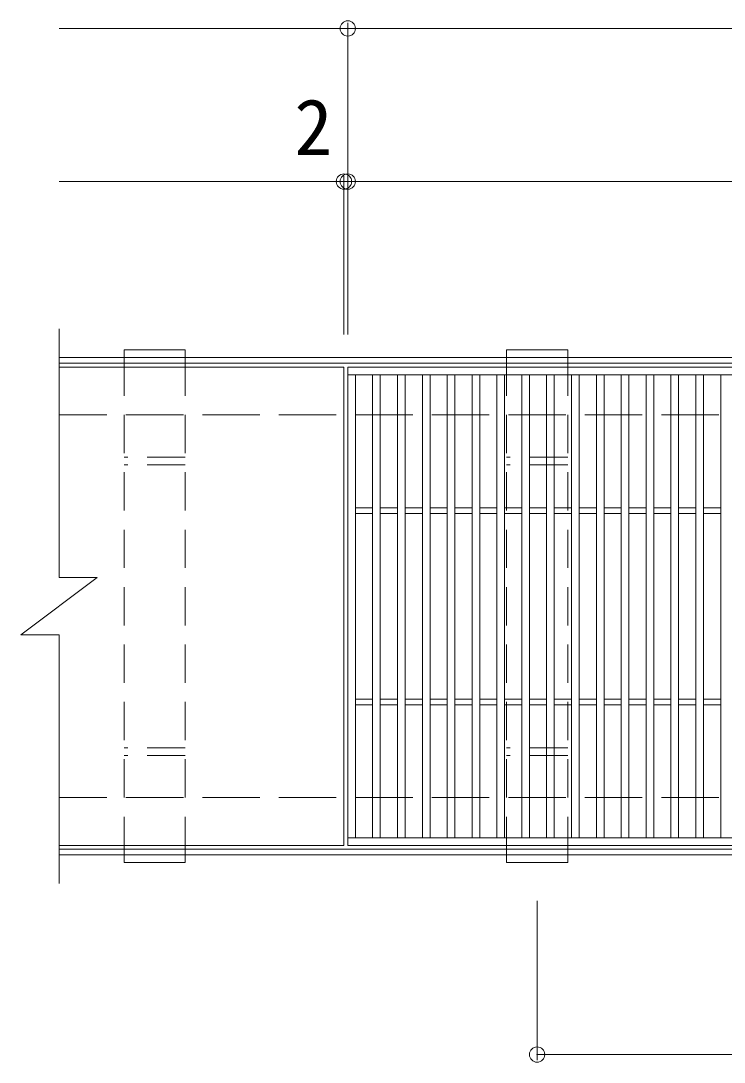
# Model space of a CAD drawing. Units: millimetres on the paper, enlarged 2 times, with parts at other scales. Extents: x -243 to 440, y -388 to 295.
# Drawn here: x -127.7 to -54.2, y 180 to 288.9 of the extents above; entities that cross this region are included whole.
import ezdxf
from ezdxf.enums import TextEntityAlignment as Align

# ---------------------------------------------------------------- set-up
doc = ezdxf.new("R2010")
doc.units = ezdxf.units.MM
doc.header["$LTSCALE"] = 2
doc.header["$PDMODE"] = 32
doc.header["$PDSIZE"] = 1.6
doc.linetypes.add('DASHED2', pattern=[3, 2, -1])
doc.linetypes.add('DASHED3', pattern=[4, 3, -1])
for name, color, linetype, lineweight in [('C-1', 2, 'Continuous', 9), ('C-2', 3, 'Continuous', 9), ('C-4', 7, 'Continuous', 9), ('C-8', 3, 'DASHED2', 9)]:
    doc.layers.add(name, color=color, linetype=linetype, lineweight=lineweight)
doc.styles.add('ＭＳ ゴシック', font='')
doc.styles.get('ＭＳ ゴシック').set_extended_font_data('MS Gothic')

msp = doc.modelspace()

# ---------------------------------------------------------------- linework, layer by layer
at = {"layer": 'C-1'}
for p, q in [((137.268, 253.707), (-123.732, 253.707)), ((137.268, 253.107), (-123.732, 253.107)), ((137.268, 202.307), (-123.732, 202.307)), ((137.268, 201.707), (-123.732, 201.707))]:
    msp.add_line(p, q, dxfattribs=at)
at = {"layer": 'C-1', "linetype": 'DASHED3'}
for p, q in [((137.268, 247.707), (-123.732, 247.707)), ((137.268, 207.707), (-123.732, 207.707))]:
    msp.add_line(p, q, dxfattribs=at)
at = {"layer": 'C-2'}
for p, q in [((-123.732, 256.707), (-123.732, 230.707)), ((-93.932, 252.707), (-123.732, 252.707)), ((-93.932, 252.707), (-93.932, 202.707)), ((-93.532, 202.707), (-93.532, 252.707)), ((-93.532, 252.707), (104.868, 252.707)), ((-93.532, 251.907), (104.868, 251.907)), ((-92.732, 203.507), (-92.732, 251.907)), ((-90.932, 203.507), (-90.932, 251.907)), ((-90.132, 203.507), (-90.132, 251.907)), ((-88.332, 203.507), (-88.332, 251.907)), ((-87.532, 203.507), (-87.532, 251.907)), ((-85.732, 203.507), (-85.732, 251.907)), ((-84.932, 203.507), (-84.932, 251.907)), ((-83.132, 203.507), (-83.132, 251.907)), ((-82.332, 203.507), (-82.332, 251.907)), ((-80.532, 203.507), (-80.532, 251.907)), ((-79.732, 203.507), (-79.732, 251.907)), ((-77.932, 203.507), (-77.932, 251.907)), ((-77.132, 203.507), (-77.132, 251.907)), ((-75.332, 203.507), (-75.332, 251.907)), ((-74.532, 203.507), (-74.532, 251.907)), ((-72.732, 203.507), (-72.732, 251.907)), ((-71.932, 203.507), (-71.932, 251.907)), ((-70.132, 203.507), (-70.132, 251.907)), ((-69.332, 203.507), (-69.332, 251.907)), ((-67.532, 203.507), (-67.532, 251.907)), ((-66.732, 203.507), (-66.732, 251.907)), ((-64.932, 203.507), (-64.932, 251.907)), ((-64.132, 203.507), (-64.132, 251.907)), ((-62.332, 203.507), (-62.332, 251.907)), ((-61.532, 203.507), (-61.532, 251.907)), ((-59.732, 203.507), (-59.732, 251.907)), ((-58.932, 203.507), (-58.932, 251.907)), ((-57.132, 203.507), (-57.132, 251.907)), ((-56.332, 203.507), (-56.332, 251.907)), ((-54.532, 203.507), (-54.532, 251.907)), ((-92.732, 238.007), (-90.932, 238.007)), ((-92.732, 237.407), (-90.932, 237.407)), ((-90.132, 238.007), (-88.332, 238.007)), ((-90.132, 237.407), (-88.332, 237.407)), ((-87.532, 238.007), (-85.732, 238.007)), ((-87.532, 237.407), (-85.732, 237.407)), ((-84.932, 238.007), (-83.132, 238.007)), ((-84.932, 237.407), (-83.132, 237.407)), ((-82.332, 238.007), (-80.532, 238.007)), ((-82.332, 237.407), (-80.532, 237.407)), ((-79.732, 238.007), (-77.932, 238.007)), ((-79.732, 237.407), (-77.932, 237.407)), ((-77.132, 238.007), (-75.332, 238.007)), ((-77.132, 237.407), (-75.332, 237.407)), ((-74.532, 238.007), (-72.732, 238.007)), ((-74.532, 237.407), (-72.732, 237.407)), ((-71.932, 238.007), (-70.132, 238.007)), ((-71.932, 237.407), (-70.132, 237.407)), ((-69.332, 238.007), (-67.532, 238.007)), ((-69.332, 237.407), (-67.532, 237.407)), ((-66.732, 238.007), (-64.932, 238.007)), ((-66.732, 237.407), (-64.932, 237.407)), ((-64.132, 238.007), (-62.332, 238.007)), ((-64.132, 237.407), (-62.332, 237.407)), ((-61.532, 238.007), (-59.732, 238.007)), ((-61.532, 237.407), (-59.732, 237.407)), ((-58.932, 238.007), (-57.132, 238.007)), ((-58.932, 237.407), (-57.132, 237.407)), ((-56.332, 238.007), (-54.532, 238.007)), ((-56.332, 237.407), (-54.532, 237.407)), ((-127.732, 224.707), (-119.732, 230.707)), ((-123.732, 230.707), (-119.732, 230.707)), ((-127.732, 224.707), (-123.732, 224.707)), ((-123.732, 224.707), (-123.732, 198.707)), ((-92.732, 218.007), (-90.932, 218.007)), ((-90.132, 218.007), (-88.332, 218.007)), ((-87.532, 218.007), (-85.732, 218.007)), ((-84.932, 218.007), (-83.132, 218.007)), ((-82.332, 218.007), (-80.532, 218.007)), ((-79.732, 218.007), (-77.932, 218.007)), ((-77.132, 218.007), (-75.332, 218.007)), ((-74.532, 218.007), (-72.732, 218.007)), ((-71.932, 218.007), (-70.132, 218.007)), ((-69.332, 218.007), (-67.532, 218.007)), ((-66.732, 218.007), (-64.932, 218.007)), ((-64.132, 218.007), (-62.332, 218.007)), ((-61.532, 218.007), (-59.732, 218.007)), ((-58.932, 218.007), (-57.132, 218.007)), ((-56.332, 218.007), (-54.532, 218.007)), ((-92.732, 217.407), (-90.932, 217.407)), ((-90.132, 217.407), (-88.332, 217.407)), ((-87.532, 217.407), (-85.732, 217.407)), ((-84.932, 217.407), (-83.132, 217.407)), ((-82.332, 217.407), (-80.532, 217.407)), ((-79.732, 217.407), (-77.932, 217.407)), ((-77.132, 217.407), (-75.332, 217.407)), ((-74.532, 217.407), (-72.732, 217.407)), ((-71.932, 217.407), (-70.132, 217.407)), ((-69.332, 217.407), (-67.532, 217.407)), ((-66.732, 217.407), (-64.932, 217.407)), ((-64.132, 217.407), (-62.332, 217.407)), ((-61.532, 217.407), (-59.732, 217.407)), ((-58.932, 217.407), (-57.132, 217.407)), ((-56.332, 217.407), (-54.532, 217.407)), ((-93.932, 202.707), (-123.732, 202.707)), ((104.868, 203.507), (-93.532, 203.507)), ((104.868, 202.707), (-93.532, 202.707))]:
    msp.add_line(p, q, dxfattribs=at)
at = {"layer": 'C-4'}
for p, q in [((-93.532, 256.107), (-93.532, 288.707)), ((-123.732, 288.107), (137.268, 288.107)), ((-93.932, 256.107), (-93.932, 272.707)), ((-123.732, 272.107), (137.268, 272.107)), ((-73.732, 180.244), (-73.732, 196.907)), ((-73.732, 180.844), (106.268, 180.844))]:
    msp.add_line(p, q, dxfattribs=at)
for p in [(-93.532, 288.107), (-93.932, 272.107), (-93.532, 272.107), (-73.732, 180.844)]:
    msp.add_point(p, dxfattribs=at)
at = {"layer": 'C-8', "linetype": 'Continuous'}
for p, q in [((-116.932, 253.707), (-116.932, 254.507)), ((-110.532, 254.507), (-116.932, 254.507)), ((-110.532, 253.707), (-116.932, 253.707)), ((-110.532, 253.707), (-110.532, 254.507)), ((-76.932, 253.707), (-76.932, 254.507)), ((-70.532, 254.507), (-76.932, 254.507)), ((-70.532, 253.707), (-76.932, 253.707)), ((-70.532, 253.707), (-70.532, 254.507)), ((-110.532, 201.707), (-116.932, 201.707)), ((-116.932, 201.707), (-116.932, 200.907)), ((-110.532, 201.707), (-110.532, 200.907)), ((-70.532, 201.707), (-76.932, 201.707)), ((-76.932, 201.707), (-76.932, 200.907)), ((-70.532, 201.707), (-70.532, 200.907)), ((-110.532, 200.907), (-116.932, 200.907)), ((-70.532, 200.907), (-76.932, 200.907))]:
    msp.add_line(p, q, dxfattribs=at)
at = {"layer": 'C-8'}
for p, q in [((-116.932, 253.707), (-116.932, 247.707)), ((-110.532, 253.707), (-110.532, 247.707)), ((-76.932, 253.707), (-76.932, 247.707)), ((-70.532, 253.707), (-70.532, 247.707)), ((-116.932, 207.707), (-116.932, 247.707)), ((-110.532, 207.707), (-110.532, 247.707)), ((-76.932, 207.707), (-76.932, 247.707)), ((-70.532, 207.707), (-70.532, 247.707)), ((-110.532, 243.307), (-116.932, 243.307)), ((-70.532, 243.307), (-76.932, 243.307)), ((-110.532, 242.507), (-116.932, 242.507)), ((-70.532, 242.507), (-76.932, 242.507)), ((-110.532, 212.907), (-116.932, 212.907)), ((-70.532, 212.907), (-76.932, 212.907)), ((-110.532, 212.107), (-116.932, 212.107)), ((-70.532, 212.107), (-76.932, 212.107)), ((-116.932, 201.707), (-116.932, 207.707)), ((-110.532, 201.707), (-110.532, 207.707)), ((-76.932, 201.707), (-76.932, 207.707)), ((-70.532, 201.707), (-70.532, 207.707))]:
    msp.add_line(p, q, dxfattribs=at)

# ---------------------------------------------------------------- texts
at = {"layer": 'C-4', "color": 2, "style": 'ＭＳ ゴシック'}
msp.add_text('2', height=5.865, dxfattribs=at).set_placement((-99.125, 273.107), align=Align.BOTTOM_LEFT)

doc.saveas('drawing.dxf')
